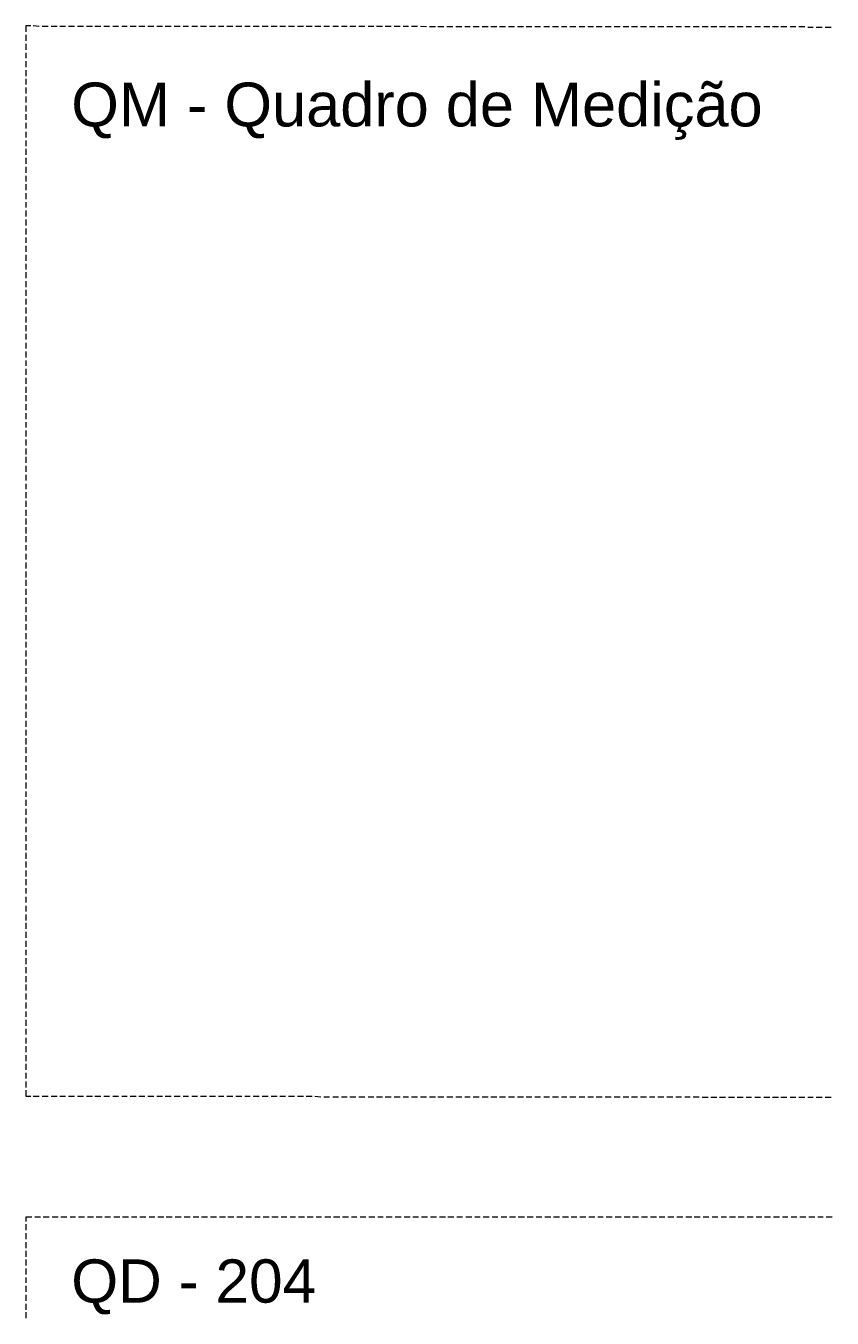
# Model space of a CAD drawing. Header units: millimetres. Extents: x 53 to 176, y -29 to 32.
# Drawn here: x 108.31 to 114.12, y 17.85 to 27.16 of the extents above; entities that cross this region are included whole.
import ezdxf

# ---------------------------------------------------------------- set-up
doc = ezdxf.new("R2010")
doc.units = ezdxf.units.MM
doc.layers.add('13 - Diagrama unifilar', color=7, linetype='Continuous', lineweight=30)
doc.styles.add('Arial0', font='arial.ttf', dxfattribs={"height": 3.14658})

msp = doc.modelspace()

# ---------------------------------------------------------------- linework, layer by layer
at = {"layer": '13 - Diagrama unifilar', "color": 6, "linetype": 'Continuous', "lineweight": 20, "true_color": 0x000006}
for points in [[(108.3494, 27.1552), (108.3145, 27.1552), (108.3145, 27.1119)], [(108.3145, 27.091), (108.3145, 27.0477), (108.3145, 27.0477)], [(108.4109, 27.151), (108.3676, 27.1552), (108.3676, 27.1552)], [(108.4751, 27.151), (108.4318, 27.151), (108.4318, 27.151)], [(108.5394, 27.151), (108.4961, 27.151), (108.4961, 27.151)], [(108.5994, 27.151), (108.5603, 27.151), (108.5603, 27.151)], [(108.6651, 27.151), (108.6218, 27.151), (108.6218, 27.151)], [(108.7293, 27.151), (108.686, 27.151), (108.686, 27.151)], [(108.7936, 27.151), (108.7503, 27.151), (108.7503, 27.151)], [(108.8536, 27.151), (108.8117, 27.151), (108.8117, 27.151)], [(108.9179, 27.151), (108.876, 27.151), (108.876, 27.151)], [(108.9821, 27.151), (108.9402, 27.151), (108.9402, 27.151)], [(109.0436, 27.151), (109.0045, 27.151), (109.0045, 27.151)], [(109.1078, 27.151), (109.0646, 27.151), (109.0646, 27.151)], [(109.1721, 27.151), (109.1288, 27.151), (109.1288, 27.151)], [(109.2364, 27.151), (109.1931, 27.151), (109.1931, 27.151)], [(109.2978, 27.151), (109.2587, 27.151), (109.2587, 27.151)], [(109.3621, 27.151), (109.3188, 27.151), (109.3188, 27.151)], [(109.4263, 27.151), (109.383, 27.151), (109.383, 27.151)], [(109.4864, 27.151), (109.4473, 27.151), (109.4473, 27.151)], [(109.5506, 27.151), (109.5087, 27.151), (109.5087, 27.151)], [(109.6163, 27.151), (109.573, 27.151), (109.573, 27.151)], [(109.6805, 27.151), (109.6372, 27.151), (109.6372, 27.151)], [(109.7406, 27.151), (109.7015, 27.151), (109.7015, 27.151)], [(109.8048, 27.151), (109.7615, 27.151), (109.7615, 27.151)], [(109.8691, 27.151), (109.8272, 27.151), (109.8272, 27.151)], [(109.9305, 27.151), (109.8914, 27.151), (109.8914, 27.151)], [(109.9948, 27.151), (109.9515, 27.151), (109.9515, 27.151)], [(110.059, 27.151), (110.0157, 27.151), (110.0157, 27.151)], [(110.1233, 27.151), (110.08, 27.151), (110.08, 27.151)], [(110.1848, 27.151), (110.1442, 27.151), (110.1442, 27.151)], [(110.249, 27.151), (110.2057, 27.151), (110.2057, 27.151)], [(110.3133, 27.151), (110.27, 27.151), (110.27, 27.151)], [(110.3775, 27.151), (110.3342, 27.151), (110.3342, 27.151)], [(110.4376, 27.151), (110.3957, 27.151), (110.3957, 27.151)], [(110.5018, 27.151), (110.4599, 27.151), (110.4599, 27.151)], [(110.5661, 27.151), (110.5242, 27.151), (110.5242, 27.151)], [(110.6275, 27.151), (110.5884, 27.151), (110.5884, 27.151)], [(110.6918, 27.151), (110.6485, 27.151), (110.6485, 27.151)], [(110.756, 27.151), (110.7127, 27.151), (110.7127, 27.151)], [(110.8203, 27.151), (110.7784, 27.151), (110.7784, 27.151)], [(110.8817, 27.151), (110.8384, 27.151), (110.8384, 27.151)], [(110.946, 27.151), (110.9027, 27.151), (110.9027, 27.151)], [(111.0102, 27.151), (110.9669, 27.151), (110.9669, 27.151)], [(111.0703, 27.151), (111.0312, 27.151), (111.0312, 27.151)], [(111.1359, 27.151), (111.0926, 27.151), (111.0926, 27.151)], [(111.2002, 27.1482), (111.1569, 27.151), (111.1569, 27.151)], [(111.2644, 27.1482), (111.2211, 27.1482), (111.2211, 27.1482)], [(111.3245, 27.1482), (111.2812, 27.1482), (111.2812, 27.1482)], [(111.3888, 27.1482), (111.3469, 27.1482), (111.3469, 27.1482)], [(111.453, 27.1482), (111.4111, 27.1482), (111.4111, 27.1482)], [(111.5145, 27.1482), (111.4754, 27.1482), (111.4754, 27.1482)], [(111.5787, 27.1482), (111.5354, 27.1482), (111.5354, 27.1482)], [(111.643, 27.1482), (111.5997, 27.1482), (111.5997, 27.1482)], [(111.7072, 27.1482), (111.6639, 27.1482), (111.6639, 27.1482)], [(111.7687, 27.1482), (111.7254, 27.1482), (111.7254, 27.1482)], [(111.8329, 27.1482), (111.7896, 27.1482), (111.7896, 27.1482)], [(111.8972, 27.1482), (111.8539, 27.1482), (111.8539, 27.1482)], [(111.9572, 27.1482), (111.9181, 27.1482), (111.9181, 27.1482)], [(112.0215, 27.1482), (111.9796, 27.1482), (111.9796, 27.1482)], [(112.0857, 27.1482), (112.0438, 27.1482), (112.0438, 27.1482)], [(112.1514, 27.1482), (112.1081, 27.1482), (112.1081, 27.1482)], [(112.2114, 27.1482), (112.1723, 27.1482), (112.1723, 27.1482)], [(112.2757, 27.1482), (112.2324, 27.1482), (112.2324, 27.1482)], [(112.3399, 27.1482), (112.298, 27.1482), (112.298, 27.1482)], [(112.4014, 27.1482), (112.3623, 27.1482), (112.3623, 27.1482)], [(112.4657, 27.1482), (112.4224, 27.1482), (112.4224, 27.1482)], [(112.5299, 27.1482), (112.4866, 27.1482), (112.4866, 27.1482)], [(112.5942, 27.1482), (112.5509, 27.1482), (112.5509, 27.1482)], [(112.6556, 27.1482), (112.6151, 27.1482), (112.6151, 27.1482)], [(112.7199, 27.1482), (112.6766, 27.1482), (112.6766, 27.1482)], [(112.7841, 27.1482), (112.7408, 27.1482), (112.7408, 27.1482)], [(112.8442, 27.1482), (112.8051, 27.1482), (112.8051, 27.1482)], [(112.9084, 27.1482), (112.8665, 27.1482), (112.8665, 27.1482)], [(112.9727, 27.1482), (112.9308, 27.1482), (112.9308, 27.1482)], [(113.0369, 27.1482), (112.995, 27.1482), (112.995, 27.1482)], [(113.0984, 27.1482), (113.0593, 27.1482), (113.0593, 27.1482)], [(113.1626, 27.1482), (113.1193, 27.1482), (113.1193, 27.1482)], [(113.2269, 27.1482), (113.1836, 27.1482), (113.1836, 27.1482)], [(113.2911, 27.1482), (113.2478, 27.1482), (113.2478, 27.1482)], [(113.3526, 27.1482), (113.3093, 27.1482), (113.3093, 27.1482)], [(113.4169, 27.1482), (113.3736, 27.1482), (113.3736, 27.1482)], [(113.4811, 27.1482), (113.4378, 27.1482), (113.4378, 27.1482)], [(113.5412, 27.1482), (113.5021, 27.1482), (113.5021, 27.1482)], [(113.6054, 27.1482), (113.5635, 27.1482), (113.5635, 27.1482)], [(113.6711, 27.1482), (113.6278, 27.1482), (113.6278, 27.1482)], [(113.7353, 27.1482), (113.692, 27.1482), (113.692, 27.1482)], [(113.7954, 27.1482), (113.7521, 27.1482), (113.7521, 27.1482)], [(113.8596, 27.1482), (113.8177, 27.1482), (113.8177, 27.1482)], [(113.9239, 27.1482), (113.882, 27.1482), (113.882, 27.1482)], [(113.9853, 27.144), (113.9462, 27.144), (113.9462, 27.144)], [(114.0496, 27.144), (114.0063, 27.144), (114.0063, 27.144)], [(114.1138, 27.144), (114.0705, 27.144), (114.0705, 27.144)], [(108.3145, 27.0253), (108.3145, 26.9834), (108.3145, 26.9834)], [(108.3145, 26.9611), (108.3145, 26.922), (108.3145, 26.922)], [(108.3145, 26.901), (108.3145, 26.8577), (108.3145, 26.8577)], [(108.3145, 26.8368), (108.3145, 26.7935), (108.3145, 26.7935)], [(108.3145, 26.7725), (108.3145, 26.7334), (108.3145, 26.7334)], [(108.3145, 26.711), (108.3145, 26.6677), (108.3145, 26.6677)], [(108.3145, 26.6468), (108.3145, 26.6035), (108.3145, 26.6035)], [(108.3145, 26.5825), (108.3145, 26.5392), (108.3145, 26.5392)], [(108.3145, 26.5183), (108.3145, 26.4792), (108.3145, 26.4792)], [(108.3145, 26.4568), (108.3145, 26.4149), (108.3145, 26.4149)], [(108.3145, 26.3926), (108.3145, 26.3507), (108.3145, 26.3507)], [(108.3145, 26.3283), (108.3145, 26.2892), (108.3145, 26.2892)], [(108.3145, 26.2683), (108.3145, 26.225), (108.3145, 26.225)], [(108.3145, 26.204), (108.3145, 26.1607), (108.3145, 26.1607)], [(108.3145, 26.1398), (108.3145, 26.0965), (108.3145, 26.0965)], [(108.3145, 26.0755), (108.3145, 26.035), (108.3145, 26.035)], [(108.3145, 26.0141), (108.3145, 25.9708), (108.3145, 25.9708)], [(108.3145, 25.9498), (108.3145, 25.9065), (108.3145, 25.9065)], [(108.3145, 25.8856), (108.3145, 25.8465), (108.3145, 25.8465)], [(108.3145, 25.8241), (108.3145, 25.7822), (108.3145, 25.7822)], [(108.3145, 25.7599), (108.3145, 25.718), (108.3145, 25.718)], [(108.3145, 25.6956), (108.3145, 25.6523), (108.3145, 25.6523)], [(108.3145, 25.6314), (108.3145, 25.5922), (108.3145, 25.5922)], [(108.3145, 25.5713), (108.3145, 25.528), (108.3145, 25.528)], [(108.3145, 25.5056), (108.3145, 25.4637), (108.3145, 25.4637)], [(108.3145, 25.4414), (108.3145, 25.3995), (108.3145, 25.3995)], [(108.3145, 25.3813), (108.3145, 25.338), (108.3145, 25.338)], [(108.3145, 25.3171), (108.3145, 25.2738), (108.3145, 25.2738)], [(108.3145, 25.2528), (108.3145, 25.2095), (108.3145, 25.2095)], [(108.3145, 25.1886), (108.3145, 25.1481), (108.3145, 25.1481)], [(108.3145, 25.1271), (108.3145, 25.0838), (108.3145, 25.0838)], [(108.3145, 25.0629), (108.3145, 25.0196), (108.3145, 25.0196)], [(108.3145, 24.9986), (108.3145, 24.9553), (108.3145, 24.9553)], [(108.3145, 24.9372), (108.3145, 24.8953), (108.3145, 24.8953)], [(108.3145, 24.8729), (108.3145, 24.831), (108.3145, 24.831)], [(108.3145, 24.8087), (108.3145, 24.7668), (108.3145, 24.7668)], [(108.3145, 24.7444), (108.3145, 24.7053), (108.3145, 24.7053)], [(108.3145, 24.6844), (108.3145, 24.6411), (108.3145, 24.6411)], [(108.3145, 24.6201), (108.3145, 24.5768), (108.3145, 24.5768)], [(108.3145, 24.5559), (108.3145, 24.5126), (108.3145, 24.5126)], [(108.3145, 24.4944), (108.3145, 24.4511), (108.3145, 24.4511)], [(108.3145, 24.4301), (108.3145, 24.3868), (108.3145, 24.3868)], [(108.3145, 24.3659), (108.3145, 24.3226), (108.3145, 24.3226)], [(108.3145, 24.3016), (108.3145, 24.2625), (108.3145, 24.2625)], [(108.3145, 24.2402), (108.3145, 24.1983), (108.3145, 24.1983)], [(108.3145, 24.1759), (108.3145, 24.1326), (108.3145, 24.1326)], [(108.3145, 24.1117), (108.3145, 24.0684), (108.3145, 24.0684)], [(108.3145, 24.0516), (108.3145, 24.0083), (108.3145, 24.0083)], [(108.3145, 23.986), (108.3145, 23.9441), (108.3145, 23.9441)], [(108.3145, 23.9217), (108.3145, 23.8798), (108.3145, 23.8798)], [(108.3145, 23.8575), (108.3145, 23.8184), (108.3145, 23.8184)], [(108.3145, 23.7974), (108.3145, 23.7541), (108.3145, 23.7541)], [(108.3145, 23.7332), (108.3145, 23.6899), (108.3145, 23.6899)], [(108.3145, 23.6689), (108.3145, 23.6256), (108.3145, 23.6256)], [(108.3145, 23.6075), (108.3145, 23.5642), (108.3145, 23.5642)], [(108.3145, 23.5432), (108.3145, 23.4999), (108.3145, 23.4999)], [(108.3145, 23.4789), (108.3145, 23.4357), (108.3145, 23.4357)], [(108.3145, 23.4147), (108.3145, 23.3756), (108.3145, 23.3756)], [(108.3145, 23.3532), (108.3145, 23.3113), (108.3145, 23.3113)], [(108.3145, 23.289), (108.3145, 23.2471), (108.3145, 23.2471)], [(108.3145, 23.2247), (108.3145, 23.1814), (108.3145, 23.1814)], [(108.3145, 23.1647), (108.3145, 23.1214), (108.3145, 23.1214)], [(108.3145, 23.1004), (108.3145, 23.0571), (108.3145, 23.0571)], [(108.3145, 23.0362), (108.3145, 22.9929), (108.3145, 22.9929)], [(108.3145, 22.9705), (108.3145, 22.9314), (108.3145, 22.9314)], [(108.3145, 22.9105), (108.3145, 22.8672), (108.3145, 22.8672)], [(108.3145, 22.8462), (108.3145, 22.8029), (108.3145, 22.8029)], [(108.3145, 22.782), (108.3145, 22.7387), (108.3145, 22.7387)], [(108.3145, 22.7177), (108.3145, 22.6786), (108.3145, 22.6786)], [(108.3145, 22.6563), (108.3145, 22.613), (108.3145, 22.613)], [(108.3145, 22.592), (108.3145, 22.5487), (108.3145, 22.5487)], [(108.3145, 22.5278), (108.3145, 22.4886), (108.3145, 22.4886)], [(108.3145, 22.4663), (108.3145, 22.4244), (108.3145, 22.4244)], [(108.3145, 22.402), (108.3145, 22.3601), (108.3145, 22.3601)], [(108.3145, 22.3378), (108.3145, 22.2959), (108.3145, 22.2959)], [(108.3145, 22.2735), (108.3145, 22.2344), (108.3145, 22.2344)], [(108.3145, 22.2135), (108.3145, 22.1702), (108.3145, 22.1702)], [(108.3145, 22.1492), (108.3145, 22.1059), (108.3145, 22.1059)], [(108.3145, 22.085), (108.3145, 22.0445), (108.3145, 22.0445)], [(108.3145, 22.0235), (108.3145, 21.9802), (108.3145, 21.9802)], [(108.3145, 21.9593), (108.3145, 21.916), (108.3145, 21.916)], [(108.3145, 21.895), (108.3145, 21.8517), (108.3145, 21.8517)], [(108.3145, 21.8308), (108.3145, 21.7917), (108.3145, 21.7917)], [(108.3145, 21.7693), (108.3145, 21.7274), (108.3145, 21.7274)], [(108.3145, 21.7051), (108.3145, 21.6618), (108.3145, 21.6618)], [(108.3145, 21.6408), (108.3145, 21.6017), (108.3145, 21.6017)], [(108.3145, 21.5808), (108.3145, 21.5375), (108.3145, 21.5375)], [(108.3145, 21.5165), (108.3145, 21.4732), (108.3145, 21.4732)], [(108.3145, 21.4509), (108.3145, 21.409), (108.3145, 21.409)], [(108.3145, 21.3866), (108.3145, 21.3475), (108.3145, 21.3475)], [(108.3145, 21.3265), (108.3145, 21.2832), (108.3145, 21.2832)], [(108.3145, 21.2623), (108.3145, 21.219), (108.3145, 21.219)], [(108.3145, 21.198), (108.3145, 21.1547), (108.3145, 21.1547)], [(108.3145, 21.1366), (108.3145, 21.0933), (108.3145, 21.0933)], [(108.3145, 21.0723), (108.3145, 21.029), (108.3145, 21.029)], [(108.3145, 21.0081), (108.3145, 20.9648), (108.3145, 20.9648)], [(108.3145, 20.9438), (108.3145, 20.9047), (108.3145, 20.9047)], [(108.3145, 20.8824), (108.3145, 20.8405), (108.3145, 20.8405)], [(108.3145, 20.8181), (108.3145, 20.7762), (108.3145, 20.7762)], [(108.3145, 20.7539), (108.3145, 20.712), (108.3145, 20.712)], [(108.3145, 20.6938), (108.3145, 20.6505), (108.3145, 20.6505)], [(108.3145, 20.6296), (108.3145, 20.5863), (108.3145, 20.5863)], [(108.3145, 20.5653), (108.3145, 20.522), (108.3145, 20.522)], [(108.3145, 20.4997), (108.3145, 20.4606), (108.3145, 20.4606)], [(108.3145, 20.4396), (108.3145, 20.3963), (108.3145, 20.3963)], [(108.3145, 20.3754), (108.3145, 20.3321), (108.3145, 20.3321)], [(108.3145, 20.3111), (108.3145, 20.2678), (108.3145, 20.2678)], [(108.3145, 20.2496), (108.3145, 20.2077), (108.3145, 20.2077)], [(108.3145, 20.1854), (108.3145, 20.1421), (108.3145, 20.1421)], [(108.3145, 20.1211), (108.3145, 20.0778), (108.3145, 20.0778)], [(108.3145, 20.0569), (108.3145, 20.0178), (108.3145, 20.0178)], [(108.3145, 19.9968), (108.3145, 19.9535), (108.3145, 19.9535)], [(108.3145, 19.9312), (108.3145, 19.8893), (108.3145, 19.8893)], [(108.3145, 19.8669), (108.3145, 19.825), (108.3145, 19.825)], [(108.3145, 19.8069), (108.3145, 19.7636), (108.3145, 19.7636)], [(108.3145, 19.7426), (108.3145, 19.6993), (108.3145, 19.6993)], [(108.3145, 19.6784), (108.3145, 19.6351), (108.3145, 19.6351)], [(108.3145, 19.6141), (108.3145, 19.5736), (108.3145, 19.5736)], [(108.3145, 19.5527), (108.3145, 19.5094), (108.3145, 19.5094)], [(108.3145, 19.4884), (108.3145, 19.4451), (108.3494, 19.4451)], [(108.3676, 19.4451), (108.4109, 19.4451), (108.4109, 19.4451)], [(108.4318, 19.4451), (108.4751, 19.4451), (108.4751, 19.4451)], [(108.4961, 19.4451), (108.5394, 19.4451), (108.5394, 19.4451)], [(108.5603, 19.4451), (108.5994, 19.4451), (108.5994, 19.4451)], [(108.6218, 19.4451), (108.6651, 19.4451), (108.6651, 19.4451)], [(108.686, 19.4451), (108.7293, 19.4451), (108.7293, 19.4451)], [(108.7503, 19.4451), (108.7936, 19.4451), (108.7936, 19.4451)], [(108.8117, 19.4451), (108.8536, 19.4451), (108.8536, 19.4451)], [(108.876, 19.4451), (108.9179, 19.4451), (108.9179, 19.4451)], [(108.9402, 19.4451), (108.9821, 19.4451), (108.9821, 19.4451)], [(109.0045, 19.4451), (109.0436, 19.4451), (109.0436, 19.4451)], [(109.0646, 19.4451), (109.1078, 19.4451), (109.1078, 19.4451)], [(109.1288, 19.4451), (109.1721, 19.4451), (109.1721, 19.4451)], [(109.1931, 19.4451), (109.2364, 19.4451), (109.2364, 19.4451)], [(109.2587, 19.4451), (109.2978, 19.4451), (109.2978, 19.4451)], [(109.3188, 19.4451), (109.3621, 19.4451), (109.3621, 19.4451)], [(109.383, 19.4451), (109.4263, 19.4451), (109.4263, 19.4451)], [(109.4473, 19.4451), (109.4864, 19.4451), (109.4864, 19.4451)], [(109.5087, 19.4451), (109.5506, 19.4451), (109.5506, 19.4451)], [(109.573, 19.4451), (109.6163, 19.4451), (109.6163, 19.4451)], [(109.6372, 19.4451), (109.6805, 19.4451), (109.6805, 19.4451)], [(109.7015, 19.4451), (109.7406, 19.4451), (109.7406, 19.4451)], [(109.7615, 19.4451), (109.8048, 19.4451), (109.8048, 19.4451)], [(109.8272, 19.4451), (109.8691, 19.4451), (109.8691, 19.4451)], [(109.8914, 19.4451), (109.9305, 19.4451), (109.9305, 19.4451)], [(109.9515, 19.4451), (109.9948, 19.4451), (109.9948, 19.4451)], [(110.0157, 19.4451), (110.059, 19.4451), (110.059, 19.4451)], [(110.08, 19.4451), (110.1233, 19.4451), (110.1233, 19.4451)], [(110.1442, 19.4451), (110.1848, 19.4451), (110.1848, 19.4451)], [(110.2057, 19.4451), (110.249, 19.4451), (110.249, 19.4451)], [(110.27, 19.4451), (110.3133, 19.4451), (110.3133, 19.4451)], [(110.3342, 19.4451), (110.3775, 19.4451), (110.3775, 19.4451)], [(110.3957, 19.4451), (110.4376, 19.4423), (110.4376, 19.4423)], [(110.4599, 19.4423), (110.5018, 19.4423), (110.5018, 19.4423)], [(110.5242, 19.4423), (110.5661, 19.4423), (110.5661, 19.4423)], [(110.5884, 19.4423), (110.6275, 19.4423), (110.6275, 19.4423)], [(110.6485, 19.4423), (110.6918, 19.4423), (110.6918, 19.4423)], [(110.7127, 19.4423), (110.756, 19.4423), (110.756, 19.4423)], [(110.7784, 19.4423), (110.8203, 19.4423), (110.8203, 19.4423)], [(110.8384, 19.4423), (110.8817, 19.4423), (110.8817, 19.4423)], [(110.9027, 19.4423), (110.946, 19.4423), (110.946, 19.4423)], [(110.9669, 19.4423), (111.0102, 19.4423), (111.0102, 19.4423)], [(111.0312, 19.4423), (111.0703, 19.4423), (111.0703, 19.4423)], [(111.0926, 19.4423), (111.1359, 19.4423), (111.1359, 19.4423)], [(111.1569, 19.4423), (111.2002, 19.4423), (111.2002, 19.4423)], [(111.2211, 19.4423), (111.2644, 19.4423), (111.2644, 19.4423)], [(111.2812, 19.4423), (111.3245, 19.4423), (111.3245, 19.4423)], [(111.3469, 19.4423), (111.3888, 19.4423), (111.3888, 19.4423)], [(111.4111, 19.4423), (111.453, 19.4423), (111.453, 19.4423)], [(111.4754, 19.4423), (111.5145, 19.4423), (111.5145, 19.4423)], [(111.5354, 19.4423), (111.5787, 19.4423), (111.5787, 19.4423)], [(111.5997, 19.4423), (111.643, 19.4423), (111.643, 19.4423)], [(111.6639, 19.4423), (111.7072, 19.4423), (111.7072, 19.4423)], [(111.7254, 19.4423), (111.7687, 19.4423), (111.7687, 19.4423)], [(111.7896, 19.4423), (111.8329, 19.4423), (111.8329, 19.4423)], [(111.8539, 19.4423), (111.8972, 19.4423), (111.8972, 19.4423)], [(111.9181, 19.4423), (111.9572, 19.4423), (111.9572, 19.4423)], [(111.9796, 19.4423), (112.0215, 19.4423), (112.0215, 19.4423)], [(112.0438, 19.4423), (112.0857, 19.4423), (112.0857, 19.4423)], [(112.1081, 19.4423), (112.1514, 19.4423), (112.1514, 19.4423)], [(112.1723, 19.4423), (112.2114, 19.4423), (112.2114, 19.4423)], [(112.2324, 19.4423), (112.2757, 19.4423), (112.2757, 19.4423)], [(112.298, 19.4423), (112.3399, 19.4423), (112.3399, 19.4423)], [(112.3623, 19.4423), (112.4014, 19.4423), (112.4014, 19.4423)], [(112.4224, 19.4423), (112.4657, 19.4423), (112.4657, 19.4423)], [(112.4866, 19.4423), (112.5299, 19.4423), (112.5299, 19.4423)], [(112.5509, 19.4423), (112.5942, 19.4423), (112.5942, 19.4423)], [(112.6151, 19.4423), (112.6556, 19.4423), (112.6556, 19.4423)], [(112.6766, 19.4423), (112.7199, 19.4423), (112.7199, 19.4423)], [(112.7408, 19.4423), (112.7841, 19.4423), (112.7841, 19.4423)], [(112.8051, 19.4423), (112.8442, 19.4423), (112.8442, 19.4423)], [(112.8665, 19.4423), (112.9084, 19.4423), (112.9084, 19.4423)], [(112.9308, 19.4423), (112.9727, 19.4423), (112.9727, 19.4423)], [(112.995, 19.4423), (113.0369, 19.4423), (113.0369, 19.4423)], [(113.0593, 19.4423), (113.0984, 19.4423), (113.0984, 19.4423)], [(113.1193, 19.4423), (113.1626, 19.4423), (113.1626, 19.4423)], [(113.1836, 19.4381), (113.2269, 19.4381), (113.2269, 19.4381)], [(113.2478, 19.4381), (113.2911, 19.4381), (113.2911, 19.4381)], [(113.3093, 19.4381), (113.3526, 19.4381), (113.3526, 19.4381)], [(113.3736, 19.4381), (113.4169, 19.4381), (113.4169, 19.4381)], [(113.4378, 19.4381), (113.4811, 19.4381), (113.4811, 19.4381)], [(113.5021, 19.4381), (113.5412, 19.4381), (113.5412, 19.4381)], [(113.5635, 19.4381), (113.6054, 19.4381), (113.6054, 19.4381)], [(113.6278, 19.4381), (113.6711, 19.4381), (113.6711, 19.4381)], [(113.692, 19.4381), (113.7353, 19.4381), (113.7353, 19.4381)], [(113.7521, 19.4381), (113.7954, 19.4381), (113.7954, 19.4381)], [(113.8177, 19.4381), (113.8596, 19.4381), (113.8596, 19.4381)], [(113.882, 19.4381), (113.9239, 19.4381), (113.9239, 19.4381)], [(113.9462, 19.4381), (113.9853, 19.4381), (113.9853, 19.4381)], [(114.0063, 19.4381), (114.0496, 19.4381), (114.0496, 19.4381)], [(114.0705, 19.4381), (114.1138, 19.4381), (114.1138, 19.4381)], [(108.3564, 18.5735), (108.3145, 18.5735), (108.3145, 18.5442)], [(108.3145, 18.5233), (108.3145, 18.48), (108.3145, 18.48)], [(108.4206, 18.5735), (108.3787, 18.5735), (108.3787, 18.5735)], [(108.4821, 18.5735), (108.4388, 18.5735), (108.4388, 18.5735)], [(108.5464, 18.5735), (108.5031, 18.5735), (108.5031, 18.5735)], [(108.6106, 18.5735), (108.5673, 18.5735), (108.5673, 18.5735)], [(108.6721, 18.5735), (108.633, 18.5735), (108.633, 18.5735)], [(108.7363, 18.5735), (108.693, 18.5735), (108.693, 18.5735)], [(108.8006, 18.5735), (108.7573, 18.5735), (108.7573, 18.5735)], [(108.8648, 18.5735), (108.8215, 18.5735), (108.8215, 18.5735)], [(108.9249, 18.5735), (108.883, 18.5735), (108.883, 18.5735)], [(108.9905, 18.5735), (108.9472, 18.5735), (108.9472, 18.5735)], [(109.0548, 18.5735), (109.0115, 18.5735), (109.0115, 18.5735)], [(109.1148, 18.5735), (109.0757, 18.5735), (109.0757, 18.5735)], [(109.1791, 18.5735), (109.1358, 18.5735), (109.1358, 18.5735)], [(109.2433, 18.5735), (109.2014, 18.5735), (109.2014, 18.5735)], [(109.3076, 18.5735), (109.2657, 18.5735), (109.2657, 18.5735)], [(109.369, 18.5735), (109.3257, 18.5735), (109.3257, 18.5735)], [(109.4333, 18.5735), (109.39, 18.5735), (109.39, 18.5735)], [(109.4975, 18.5735), (109.4542, 18.5735), (109.4542, 18.5735)], [(109.559, 18.5735), (109.5185, 18.5735), (109.5185, 18.5735)], [(109.6233, 18.5735), (109.58, 18.5735), (109.58, 18.5735)], [(109.6875, 18.5735), (109.6442, 18.5735), (109.6442, 18.5735)], [(109.7518, 18.5735), (109.7085, 18.5735), (109.7085, 18.5735)], [(109.8118, 18.5735), (109.7699, 18.5735), (109.7699, 18.5735)], [(109.8761, 18.5735), (109.8342, 18.5735), (109.8342, 18.5735)], [(109.9403, 18.5735), (109.8984, 18.5735), (109.8984, 18.5735)], [(110.0018, 18.5735), (109.9627, 18.5735), (109.9627, 18.5735)], [(110.066, 18.5735), (110.0227, 18.5735), (110.0227, 18.5735)], [(110.1303, 18.5735), (110.087, 18.5735), (110.087, 18.5735)], [(110.1945, 18.5735), (110.1526, 18.5735), (110.1526, 18.5735)], [(110.256, 18.5735), (110.2169, 18.5735), (110.2169, 18.5735)], [(110.3202, 18.5735), (110.2769, 18.5735), (110.2769, 18.5735)], [(110.3845, 18.5735), (110.3412, 18.5735), (110.3412, 18.5735)], [(110.4445, 18.5735), (110.4054, 18.5735), (110.4054, 18.5735)], [(110.5102, 18.5735), (110.4669, 18.5735), (110.4669, 18.5735)], [(110.5744, 18.5735), (110.5311, 18.5735), (110.5311, 18.5735)], [(110.6387, 18.5735), (110.5954, 18.5735), (110.5954, 18.5735)], [(110.6988, 18.5735), (110.6596, 18.5735), (110.6596, 18.5735)], [(110.763, 18.5735), (110.7211, 18.5735), (110.7211, 18.5735)], [(110.8273, 18.5735), (110.7854, 18.5735), (110.7854, 18.5735)], [(110.8887, 18.5735), (110.8496, 18.5735), (110.8496, 18.5735)], [(110.953, 18.5735), (110.9097, 18.5735), (110.9097, 18.5735)], [(111.0172, 18.5735), (110.9739, 18.5735), (110.9739, 18.5735)], [(111.0815, 18.5735), (111.0382, 18.5735), (111.0382, 18.5735)], [(111.1429, 18.5735), (111.1024, 18.5735), (111.1024, 18.5735)], [(111.2072, 18.5735), (111.1639, 18.5735), (111.1639, 18.5735)], [(111.2714, 18.5735), (111.2281, 18.5735), (111.2281, 18.5735)], [(111.3357, 18.5735), (111.2924, 18.5735), (111.2924, 18.5735)], [(111.3957, 18.5735), (111.3538, 18.5735), (111.3538, 18.5735)], [(111.46, 18.5735), (111.4181, 18.5735), (111.4181, 18.5735)], [(111.5256, 18.5735), (111.4823, 18.5735), (111.4823, 18.5735)], [(111.5857, 18.5735), (111.5466, 18.5735), (111.5466, 18.5735)], [(111.65, 18.5735), (111.6067, 18.5735), (111.6067, 18.5735)], [(111.7142, 18.5735), (111.6723, 18.5735), (111.6723, 18.5735)], [(111.7785, 18.5735), (111.7365, 18.5735), (111.7365, 18.5735)], [(111.8399, 18.5735), (111.7966, 18.5735), (111.7966, 18.5735)], [(111.9042, 18.5735), (111.8609, 18.5735), (111.8609, 18.5735)], [(111.9684, 18.5735), (111.9251, 18.5735), (111.9251, 18.5735)], [(112.0299, 18.5735), (111.9894, 18.5735), (111.9894, 18.5735)], [(112.0941, 18.5735), (112.0508, 18.5735), (112.0508, 18.5735)], [(112.1584, 18.5735), (112.1151, 18.5735), (112.1151, 18.5735)], [(112.2226, 18.5735), (112.1793, 18.5735), (112.1793, 18.5735)], [(112.2827, 18.5735), (112.2408, 18.5735), (112.2408, 18.5735)], [(112.3469, 18.5735), (112.305, 18.5735), (112.305, 18.5735)], [(112.4112, 18.5735), (112.3693, 18.5735), (112.3693, 18.5735)], [(112.4726, 18.5735), (112.4335, 18.5735), (112.4335, 18.5735)], [(112.5369, 18.5735), (112.4936, 18.5735), (112.4936, 18.5735)], [(112.6011, 18.5735), (112.5578, 18.5735), (112.5578, 18.5735)], [(112.6654, 18.5735), (112.6221, 18.5735), (112.6221, 18.5735)], [(112.7269, 18.5735), (112.6836, 18.5735), (112.6836, 18.5735)], [(112.7911, 18.5735), (112.7478, 18.5735), (112.7478, 18.5735)], [(112.8554, 18.5735), (112.8121, 18.5735), (112.8121, 18.5735)], [(112.9154, 18.5735), (112.8763, 18.5735), (112.8763, 18.5735)], [(112.9797, 18.5735), (112.9378, 18.5735), (112.9378, 18.5735)], [(113.0453, 18.5735), (113.002, 18.5735), (113.002, 18.5735)], [(113.1096, 18.5735), (113.0663, 18.5735), (113.0663, 18.5735)], [(113.1696, 18.5735), (113.1263, 18.5735), (113.1263, 18.5735)], [(113.2339, 18.5735), (113.192, 18.5735), (113.192, 18.5735)], [(113.2981, 18.5735), (113.2562, 18.5735), (113.2562, 18.5735)], [(113.3596, 18.5735), (113.3205, 18.5735), (113.3205, 18.5735)], [(113.4238, 18.5735), (113.3805, 18.5735), (113.3805, 18.5735)], [(113.4881, 18.5735), (113.4448, 18.5735), (113.4448, 18.5735)], [(113.5523, 18.5735), (113.509, 18.5735), (113.509, 18.5735)], [(113.6138, 18.5735), (113.5733, 18.5735), (113.5733, 18.5735)], [(113.678, 18.5735), (113.6347, 18.5735), (113.6347, 18.5735)], [(113.7423, 18.5735), (113.699, 18.5735), (113.699, 18.5735)], [(113.8024, 18.5735), (113.7632, 18.5735), (113.7632, 18.5735)], [(113.8666, 18.5735), (113.8247, 18.5735), (113.8247, 18.5735)], [(113.9309, 18.5735), (113.889, 18.5735), (113.889, 18.5735)], [(113.9965, 18.5735), (113.9532, 18.5735), (113.9532, 18.5735)], [(114.0566, 18.5735), (114.0175, 18.5735), (114.0175, 18.5735)], [(114.1208, 18.5735), (114.0775, 18.5735), (114.0775, 18.5735)], [(108.3145, 18.459), (108.3145, 18.4157), (108.3145, 18.4157)], [(108.3145, 18.3947), (108.3145, 18.3514), (108.3145, 18.3514)], [(108.3145, 18.3333), (108.3145, 18.29), (108.3145, 18.29)], [(108.3145, 18.269), (108.3145, 18.2257), (108.3145, 18.2257)], [(108.3145, 18.2048), (108.3145, 18.1615), (108.3145, 18.1615)], [(108.3145, 18.1405), (108.3145, 18.1014), (108.3145, 18.1014)], [(108.3145, 18.0791), (108.3145, 18.0372), (108.3145, 18.0372)], [(108.3145, 18.0148), (108.3145, 17.9729), (108.3145, 17.9729)], [(108.3145, 17.9506), (108.3145, 17.9073), (108.3145, 17.9073)], [(108.3145, 17.8905), (108.3145, 17.8472), (108.3145, 17.8472)]]:
    msp.add_lwpolyline(points, dxfattribs=at)

# ---------------------------------------------------------------- texts
at = {"layer": '13 - Diagrama unifilar', "color": 6, "true_color": 0x000006, "style": 'Arial0'}
for s, height, p in [('QM - Quadro de Medição', 0.31592, (108.6413, 26.4307)), ('QD - 204', 0.31128, (108.6413, 17.9591))]:
    msp.add_text(s, height=height, dxfattribs=at).set_placement(p)

doc.saveas('drawing.dxf')
